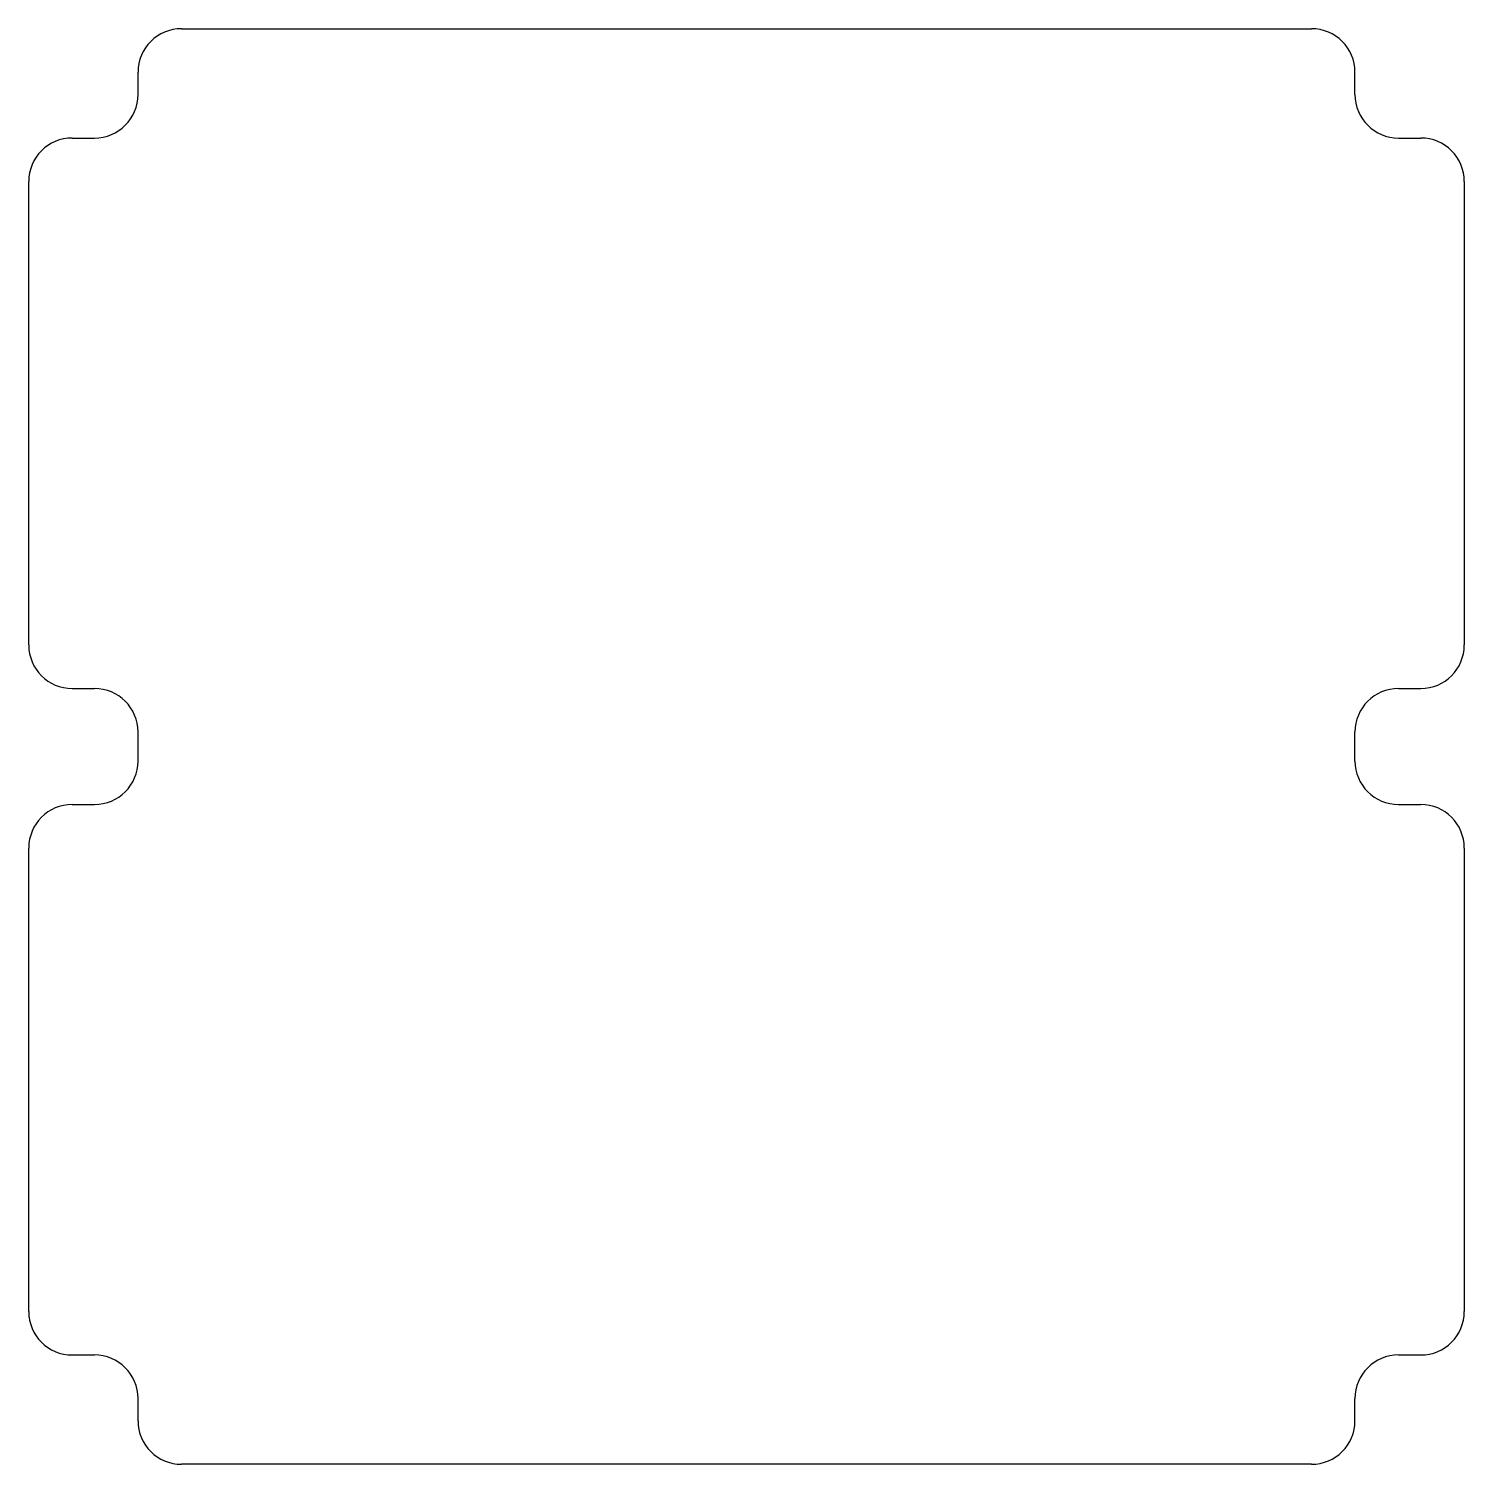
# Model space of a CAD drawing. Header units: millimetres. Extents: x -49.5 to 49.5, y -49.5 to 49.5.
import ezdxf

# ---------------------------------------------------------------- set-up
doc = ezdxf.new("R2010")
doc.units = ezdxf.units.MM
doc.layers.get('0').update_dxf_attribs({"linetype": 'CONTINUOUS', "lineweight": 25, "true_color": 0x000000})

msp = doc.modelspace()

# ---------------------------------------------------------------- linework, layer by layer
for p, q in [((-38.9619, 49.5), (38.9619, 49.5)), ((-41.9619, 44.9619), (-41.9619, 46.5)), ((41.9619, 44.9619), (41.9619, 46.5)), ((-46.5, 41.9619), (-44.9619, 41.9619)), ((44.9619, 41.9619), (46.5, 41.9619)), ((-49.5, 7), (-49.5, 38.9619)), ((49.5, 38.9619), (49.5, 7)), ((-46.5, 4), (-44.9619, 4)), ((44.9619, 4), (46.5, 4)), ((-41.9619, -1), (-41.9619, 1)), ((41.9619, -1), (41.9619, 1)), ((-46.5, -4), (-44.9619, -4)), ((44.9619, -4), (46.5, -4)), ((-49.5, -38.9619), (-49.5, -7)), ((49.5, -7), (49.5, -38.9619)), ((-46.5, -41.9619), (-44.9619, -41.9619)), ((44.9619, -41.9619), (46.5, -41.9619)), ((-41.9619, -46.5), (-41.9619, -44.9619)), ((41.9619, -46.5), (41.9619, -44.9619)), ((38.9619, -49.5), (-38.9619, -49.5))]:
    msp.add_line(p, q)
for centre, start, end in [((-38.9619, 46.5), 90, 180), ((38.9619, 46.5), 360, 90), ((-44.9619, 44.9619), 270, 0), ((44.9619, 44.9619), 180, 270), ((-46.5, 38.9619), 90, 180), ((46.5, 38.9619), 0, 90), ((-46.5, 7), 180, 270), ((46.5, 7), 270, 0), ((-44.9619, 1), 0, 90), ((44.9619, 1), 90, 180), ((-44.9619, -1), 270, 360), ((44.9619, -1), 180, 270), ((-46.5, -7), 90, 180), ((46.5, -7), 0, 90), ((-46.5, -38.9619), 180, 270), ((46.5, -38.9619), 270, 360), ((-44.9619, -44.9619), 0, 90), ((44.9619, -44.9619), 90, 180), ((-38.9619, -46.5), 180, 270), ((38.9619, -46.5), 270, 0)]:
    msp.add_arc(centre, 3, start, end)

doc.saveas('drawing.dxf')
